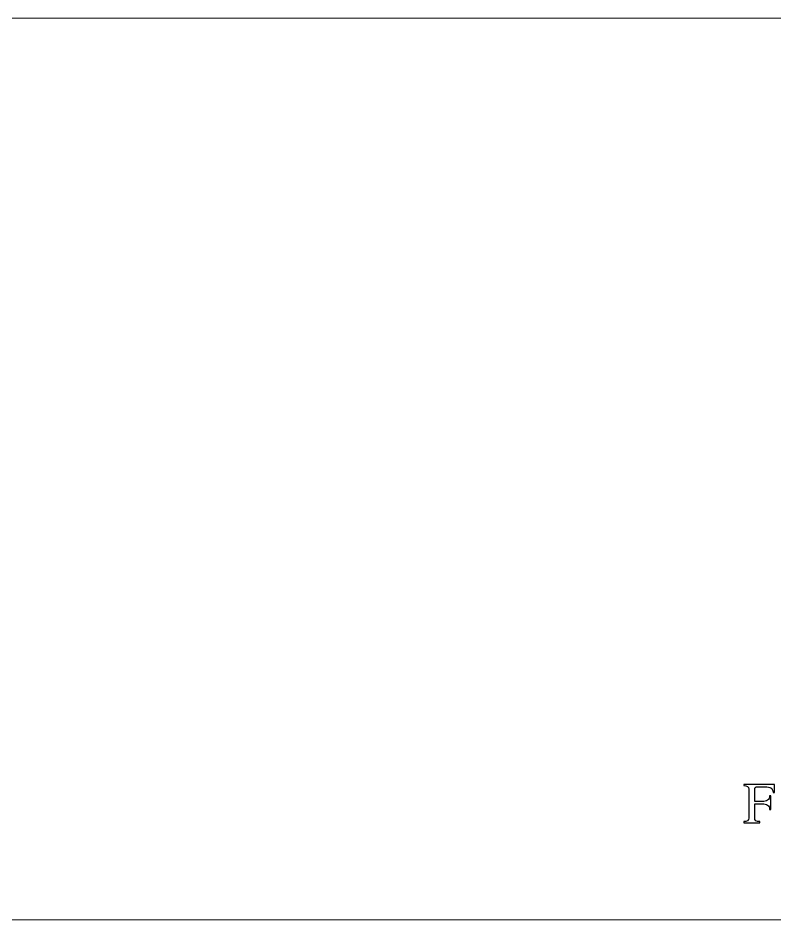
# Model space of a CAD drawing. Header units: inches. Extents: x -14.3 to 12.3, y -4.6 to 6.3.
# Drawn here: x 6.468 to 9.343, y 2.059 to 5.485 of the extents above; entities that cross this region are included whole.
import ezdxf

# ---------------------------------------------------------------- set-up
doc = ezdxf.new("R2010")
doc.units = ezdxf.units.IN
doc.header["$MEASUREMENT"] = 0
doc.layers.add('Layer 1', color=7, linetype='Continuous')

msp = doc.modelspace()

# ---------------------------------------------------------------- linework, layer by layer
at = {"layer": 'Layer 1', "lineweight": 5}
msp.add_open_spline([(-12.456, 5.4846), (-12.456, 5.4846), (12.0418, 5.4846), (12.0418, 5.4846), (12.0418, 5.4846), (12.1582, 5.4846), (12.2535, 5.3911), (12.2535, 5.2768), (12.2535, 5.2768), (12.2535, 5.2768), (12.2535, 2.2673), (12.2535, 2.2673), (12.2535, 2.2673), (12.2535, 2.1529), (12.1582, 2.0594), (12.0418, 2.0594), (12.0418, 2.0594), (12.0418, 2.0594), (-12.456, 2.0594), (-12.456, 2.0594), (-12.456, 2.0594), (-12.5725, 2.0594), (-12.6677, 2.1529), (-12.6677, 2.2673), (-12.6677, 2.2673), (-12.6677, 2.2673), (-12.6677, 5.2768), (-12.6677, 5.2768), (-12.6677, 5.2768), (-12.6677, 5.3911), (-12.5725, 5.4846), (-12.456, 5.4846)], degree=3, knots=[0, 0, 0, 0, 0.125, 0.125, 0.125, 0.125, 0.25, 0.25, 0.25, 0.25, 0.375, 0.375, 0.375, 0.375, 0.5, 0.5, 0.5, 0.5, 0.625, 0.625, 0.625, 0.625, 0.75, 0.75, 0.75, 0.75, 0.875, 0.875, 0.875, 0.875, 1, 1, 1, 1], dxfattribs=at)
at = {"layer": 'Layer 1'}
msp.add_open_spline([(9.2245, 2.4286), (9.2245, 2.4286), (9.2245, 2.4329), (9.2245, 2.4329), (9.2245, 2.4329), (9.2373, 2.4329), (9.2438, 2.4373), (9.2438, 2.4462), (9.2438, 2.4462), (9.2438, 2.4462), (9.2438, 2.5566), (9.2438, 2.5566), (9.2438, 2.5566), (9.2438, 2.5655), (9.2373, 2.57), (9.2245, 2.57), (9.2245, 2.57), (9.2245, 2.57), (9.2245, 2.5742), (9.2245, 2.5742), (9.2245, 2.5742), (9.2245, 2.5742), (9.3415, 2.5742), (9.3415, 2.5742), (9.3415, 2.5742), (9.3415, 2.5742), (9.3415, 2.543), (9.3415, 2.543), (9.3415, 2.543), (9.3415, 2.543), (9.3362, 2.543), (9.3362, 2.543), (9.3362, 2.543), (9.3352, 2.5526), (9.3323, 2.5588), (9.3277, 2.5614), (9.3277, 2.5614), (9.323, 2.564), (9.3154, 2.5652), (9.3048, 2.5652), (9.3048, 2.5652), (9.3048, 2.5652), (9.2758, 2.5652), (9.2758, 2.5652), (9.2758, 2.5652), (9.2694, 2.5652), (9.2662, 2.5624), (9.2662, 2.5566), (9.2662, 2.5566), (9.2662, 2.5566), (9.2662, 2.5092), (9.2662, 2.5092), (9.2662, 2.5092), (9.2662, 2.5092), (9.2952, 2.5092), (9.2952, 2.5092), (9.2952, 2.5092), (9.3037, 2.5092), (9.3104, 2.5108), (9.3152, 2.5139), (9.3152, 2.5139), (9.3201, 2.517), (9.3225, 2.5225), (9.3225, 2.5306), (9.3225, 2.5306), (9.3225, 2.5306), (9.3272, 2.5306), (9.3272, 2.5306), (9.3272, 2.5306), (9.3272, 2.5306), (9.3272, 2.4789), (9.3272, 2.4789), (9.3272, 2.4789), (9.3272, 2.4789), (9.3225, 2.4789), (9.3225, 2.4789), (9.3225, 2.4789), (9.3225, 2.4869), (9.3201, 2.4925), (9.3153, 2.4956), (9.3153, 2.4956), (9.3104, 2.4987), (9.3037, 2.5003), (9.2952, 2.5003), (9.2952, 2.5003), (9.2952, 2.5003), (9.2662, 2.5003), (9.2662, 2.5003), (9.2662, 2.5003), (9.2662, 2.5003), (9.2662, 2.4462), (9.2662, 2.4462), (9.2662, 2.4462), (9.2662, 2.4373), (9.2728, 2.4329), (9.2862, 2.4329), (9.2862, 2.4329), (9.2862, 2.4329), (9.2862, 2.4286), (9.2862, 2.4286), (9.2862, 2.4286), (9.2862, 2.4286), (9.2245, 2.4286), (9.2245, 2.4286)], degree=3, knots=[0, 0, 0, 0, 0.038462, 0.038462, 0.038462, 0.038462, 0.076923, 0.076923, 0.076923, 0.076923, 0.115385, 0.115385, 0.115385, 0.115385, 0.153846, 0.153846, 0.153846, 0.153846, 0.192308, 0.192308, 0.192308, 0.192308, 0.230769, 0.230769, 0.230769, 0.230769, 0.269231, 0.269231, 0.269231, 0.269231, 0.307692, 0.307692, 0.307692, 0.307692, 0.346154, 0.346154, 0.346154, 0.346154, 0.384615, 0.384615, 0.384615, 0.384615, 0.423077, 0.423077, 0.423077, 0.423077, 0.461538, 0.461538, 0.461538, 0.461538, 0.5, 0.5, 0.5, 0.5, 0.538462, 0.538462, 0.538462, 0.538462, 0.576923, 0.576923, 0.576923, 0.576923, 0.615385, 0.615385, 0.615385, 0.615385, 0.653846, 0.653846, 0.653846, 0.653846, 0.692308, 0.692308, 0.692308, 0.692308, 0.730769, 0.730769, 0.730769, 0.730769, 0.769231, 0.769231, 0.769231, 0.769231, 0.807692, 0.807692, 0.807692, 0.807692, 0.846154, 0.846154, 0.846154, 0.846154, 0.884615, 0.884615, 0.884615, 0.884615, 0.923077, 0.923077, 0.923077, 0.923077, 0.961538, 0.961538, 0.961538, 0.961538, 1, 1, 1, 1], dxfattribs=at)

doc.saveas('drawing.dxf')
